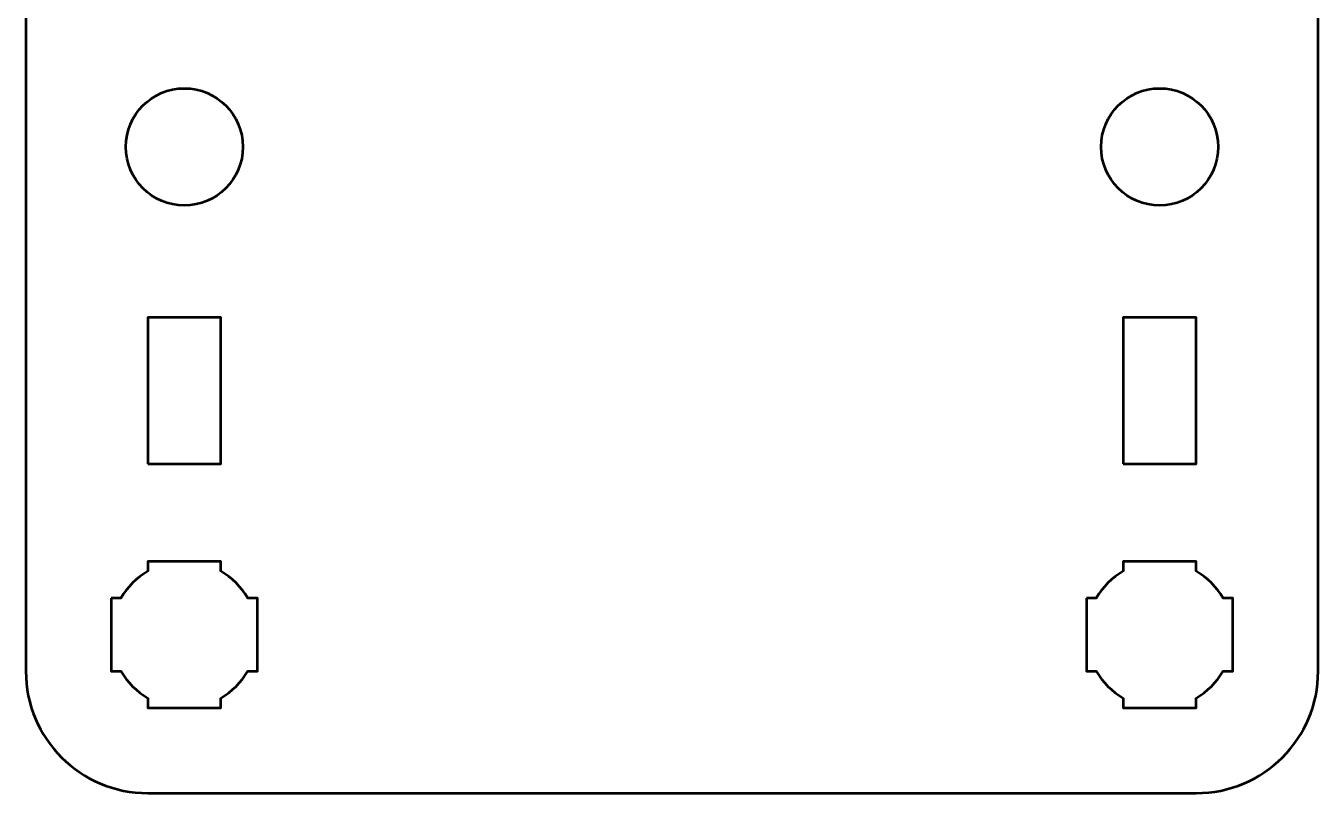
# Model space of a CAD drawing. Header units: centimetres. Extents: x -22.1 to 1.1, y -17.5 to -11.2.
# Drawn here: x -4.15 to 1.15, y -17.5 to -14.35 of the extents above; entities that cross this region are included whole.
import ezdxf

# ---------------------------------------------------------------- set-up
doc = ezdxf.new("R2010")
doc.units = ezdxf.units.CM
doc.header["$MEASUREMENT"] = 0
doc.layers.add('Layer 1', color=7, linetype='Continuous')

msp = doc.modelspace()

# ---------------------------------------------------------------- linework, layer by layer
at = {"layer": 'Layer 1', "color": 253, "lineweight": 53}
for points in [[(-3.65, -16.15), (-3.35, -16.15), (-3.35, -15.55), (-3.65, -15.55), (-3.65, -16.15)], [(0.35, -16.15), (0.65, -16.15), (0.65, -15.55), (0.35, -15.55), (0.35, -16.15)]]:
    msp.add_lwpolyline(points, close=True, dxfattribs=at)
for centre in [(-3.5, -14.85), (0.5, -14.85)]:
    msp.add_ellipse(centre, major_axis=(0, 0.24), ratio=1, dxfattribs=at)
for points, knots in [([(-4.15, -17), (-4.15, -17), (-4.15, -12.7), (-4.15, -12.7), (-4.15, -12.7), (-4.15, -12.42391), (-3.92609, -12.2), (-3.65, -12.2), (-3.65, -12.2), (-3.65, -12.2), (0.65, -12.2), (0.65, -12.2), (0.65, -12.2), (0.92609, -12.2), (1.15, -12.42391), (1.15, -12.7), (1.15, -12.7), (1.15, -12.7), (1.15, -17), (1.15, -17), (1.15, -17), (1.15, -17.27609), (0.92609, -17.5), (0.65, -17.5), (0.65, -17.5), (0.65, -17.5), (-3.65, -17.5), (-3.65, -17.5), (-3.65, -17.5), (-3.92609, -17.5), (-4.15, -17.27609), (-4.15, -17)], [0, 0, 0, 0, 0.125, 0.125, 0.125, 0.125, 0.25, 0.25, 0.25, 0.25, 0.375, 0.375, 0.375, 0.375, 0.5, 0.5, 0.5, 0.5, 0.625, 0.625, 0.625, 0.625, 0.75, 0.75, 0.75, 0.75, 0.875, 0.875, 0.875, 0.875, 1, 1, 1, 1]), ([(-3.8, -16.7), (-3.8, -16.7), (-3.75985, -16.7), (-3.75985, -16.7), (-3.75985, -16.7), (-3.7335, -16.65447), (-3.69553, -16.6165), (-3.65, -16.59015), (-3.65, -16.59015), (-3.65, -16.59015), (-3.65, -16.55), (-3.65, -16.55), (-3.65, -16.55), (-3.65, -16.55), (-3.5, -16.55), (-3.5, -16.55), (-3.5, -16.55), (-3.5, -16.55), (-3.35, -16.55), (-3.35, -16.55), (-3.35, -16.55), (-3.35, -16.55), (-3.35, -16.59015), (-3.35, -16.59015), (-3.35, -16.59015), (-3.30447, -16.6165), (-3.2665, -16.65447), (-3.24015, -16.7), (-3.24015, -16.7), (-3.24015, -16.7), (-3.2, -16.7), (-3.2, -16.7), (-3.2, -16.7), (-3.2, -16.7), (-3.2, -16.85), (-3.2, -16.85), (-3.2, -16.85), (-3.2, -16.85), (-3.2, -17), (-3.2, -17), (-3.2, -17), (-3.2, -17), (-3.24015, -17), (-3.24015, -17), (-3.24015, -17), (-3.2665, -17.04553), (-3.30447, -17.0835), (-3.35, -17.10985), (-3.35, -17.10985), (-3.35, -17.10985), (-3.35, -17.15), (-3.35, -17.15), (-3.35, -17.15), (-3.35, -17.15), (-3.5, -17.15), (-3.5, -17.15), (-3.5, -17.15), (-3.5, -17.15), (-3.65, -17.15), (-3.65, -17.15), (-3.65, -17.15), (-3.65, -17.15), (-3.65, -17.10985), (-3.65, -17.10985), (-3.65, -17.10985), (-3.69553, -17.0835), (-3.7335, -17.04553), (-3.75985, -17), (-3.75985, -17), (-3.75985, -17), (-3.8, -17), (-3.8, -17), (-3.8, -17), (-3.8, -17), (-3.8, -16.85), (-3.8, -16.85), (-3.8, -16.85), (-3.8, -16.85), (-3.8, -16.7), (-3.8, -16.7)], [0, 0, 0, 0, 0.05, 0.05, 0.05, 0.05, 0.1, 0.1, 0.1, 0.1, 0.15, 0.15, 0.15, 0.15, 0.2, 0.2, 0.2, 0.2, 0.25, 0.25, 0.25, 0.25, 0.3, 0.3, 0.3, 0.3, 0.35, 0.35, 0.35, 0.35, 0.4, 0.4, 0.4, 0.4, 0.45, 0.45, 0.45, 0.45, 0.5, 0.5, 0.5, 0.5, 0.55, 0.55, 0.55, 0.55, 0.6, 0.6, 0.6, 0.6, 0.65, 0.65, 0.65, 0.65, 0.7, 0.7, 0.7, 0.7, 0.75, 0.75, 0.75, 0.75, 0.8, 0.8, 0.8, 0.8, 0.85, 0.85, 0.85, 0.85, 0.9, 0.9, 0.9, 0.9, 0.95, 0.95, 0.95, 0.95, 1, 1, 1, 1]), ([(0.2, -16.7), (0.2, -16.7), (0.24015, -16.7), (0.24015, -16.7), (0.24015, -16.7), (0.2665, -16.65447), (0.30447, -16.6165), (0.35, -16.59015), (0.35, -16.59015), (0.35, -16.59015), (0.35, -16.55), (0.35, -16.55), (0.35, -16.55), (0.35, -16.55), (0.5, -16.55), (0.5, -16.55), (0.5, -16.55), (0.5, -16.55), (0.65, -16.55), (0.65, -16.55), (0.65, -16.55), (0.65, -16.55), (0.65, -16.59015), (0.65, -16.59015), (0.65, -16.59015), (0.69553, -16.6165), (0.7335, -16.65447), (0.75985, -16.7), (0.75985, -16.7), (0.75985, -16.7), (0.8, -16.7), (0.8, -16.7), (0.8, -16.7), (0.8, -16.7), (0.8, -16.85), (0.8, -16.85), (0.8, -16.85), (0.8, -16.85), (0.8, -17), (0.8, -17), (0.8, -17), (0.8, -17), (0.75985, -17), (0.75985, -17), (0.75985, -17), (0.7335, -17.04553), (0.69553, -17.0835), (0.65, -17.10985), (0.65, -17.10985), (0.65, -17.10985), (0.65, -17.15), (0.65, -17.15), (0.65, -17.15), (0.65, -17.15), (0.5, -17.15), (0.5, -17.15), (0.5, -17.15), (0.5, -17.15), (0.35, -17.15), (0.35, -17.15), (0.35, -17.15), (0.35, -17.15), (0.35, -17.10985), (0.35, -17.10985), (0.35, -17.10985), (0.30447, -17.0835), (0.2665, -17.04553), (0.24015, -17), (0.24015, -17), (0.24015, -17), (0.2, -17), (0.2, -17), (0.2, -17), (0.2, -17), (0.2, -16.85), (0.2, -16.85), (0.2, -16.85), (0.2, -16.85), (0.2, -16.7), (0.2, -16.7)], [0, 0, 0, 0, 0.05, 0.05, 0.05, 0.05, 0.1, 0.1, 0.1, 0.1, 0.15, 0.15, 0.15, 0.15, 0.2, 0.2, 0.2, 0.2, 0.25, 0.25, 0.25, 0.25, 0.3, 0.3, 0.3, 0.3, 0.35, 0.35, 0.35, 0.35, 0.4, 0.4, 0.4, 0.4, 0.45, 0.45, 0.45, 0.45, 0.5, 0.5, 0.5, 0.5, 0.55, 0.55, 0.55, 0.55, 0.6, 0.6, 0.6, 0.6, 0.65, 0.65, 0.65, 0.65, 0.7, 0.7, 0.7, 0.7, 0.75, 0.75, 0.75, 0.75, 0.8, 0.8, 0.8, 0.8, 0.85, 0.85, 0.85, 0.85, 0.9, 0.9, 0.9, 0.9, 0.95, 0.95, 0.95, 0.95, 1, 1, 1, 1])]:
    msp.add_open_spline(points, degree=3, knots=knots, dxfattribs=at)

doc.saveas('drawing.dxf')
